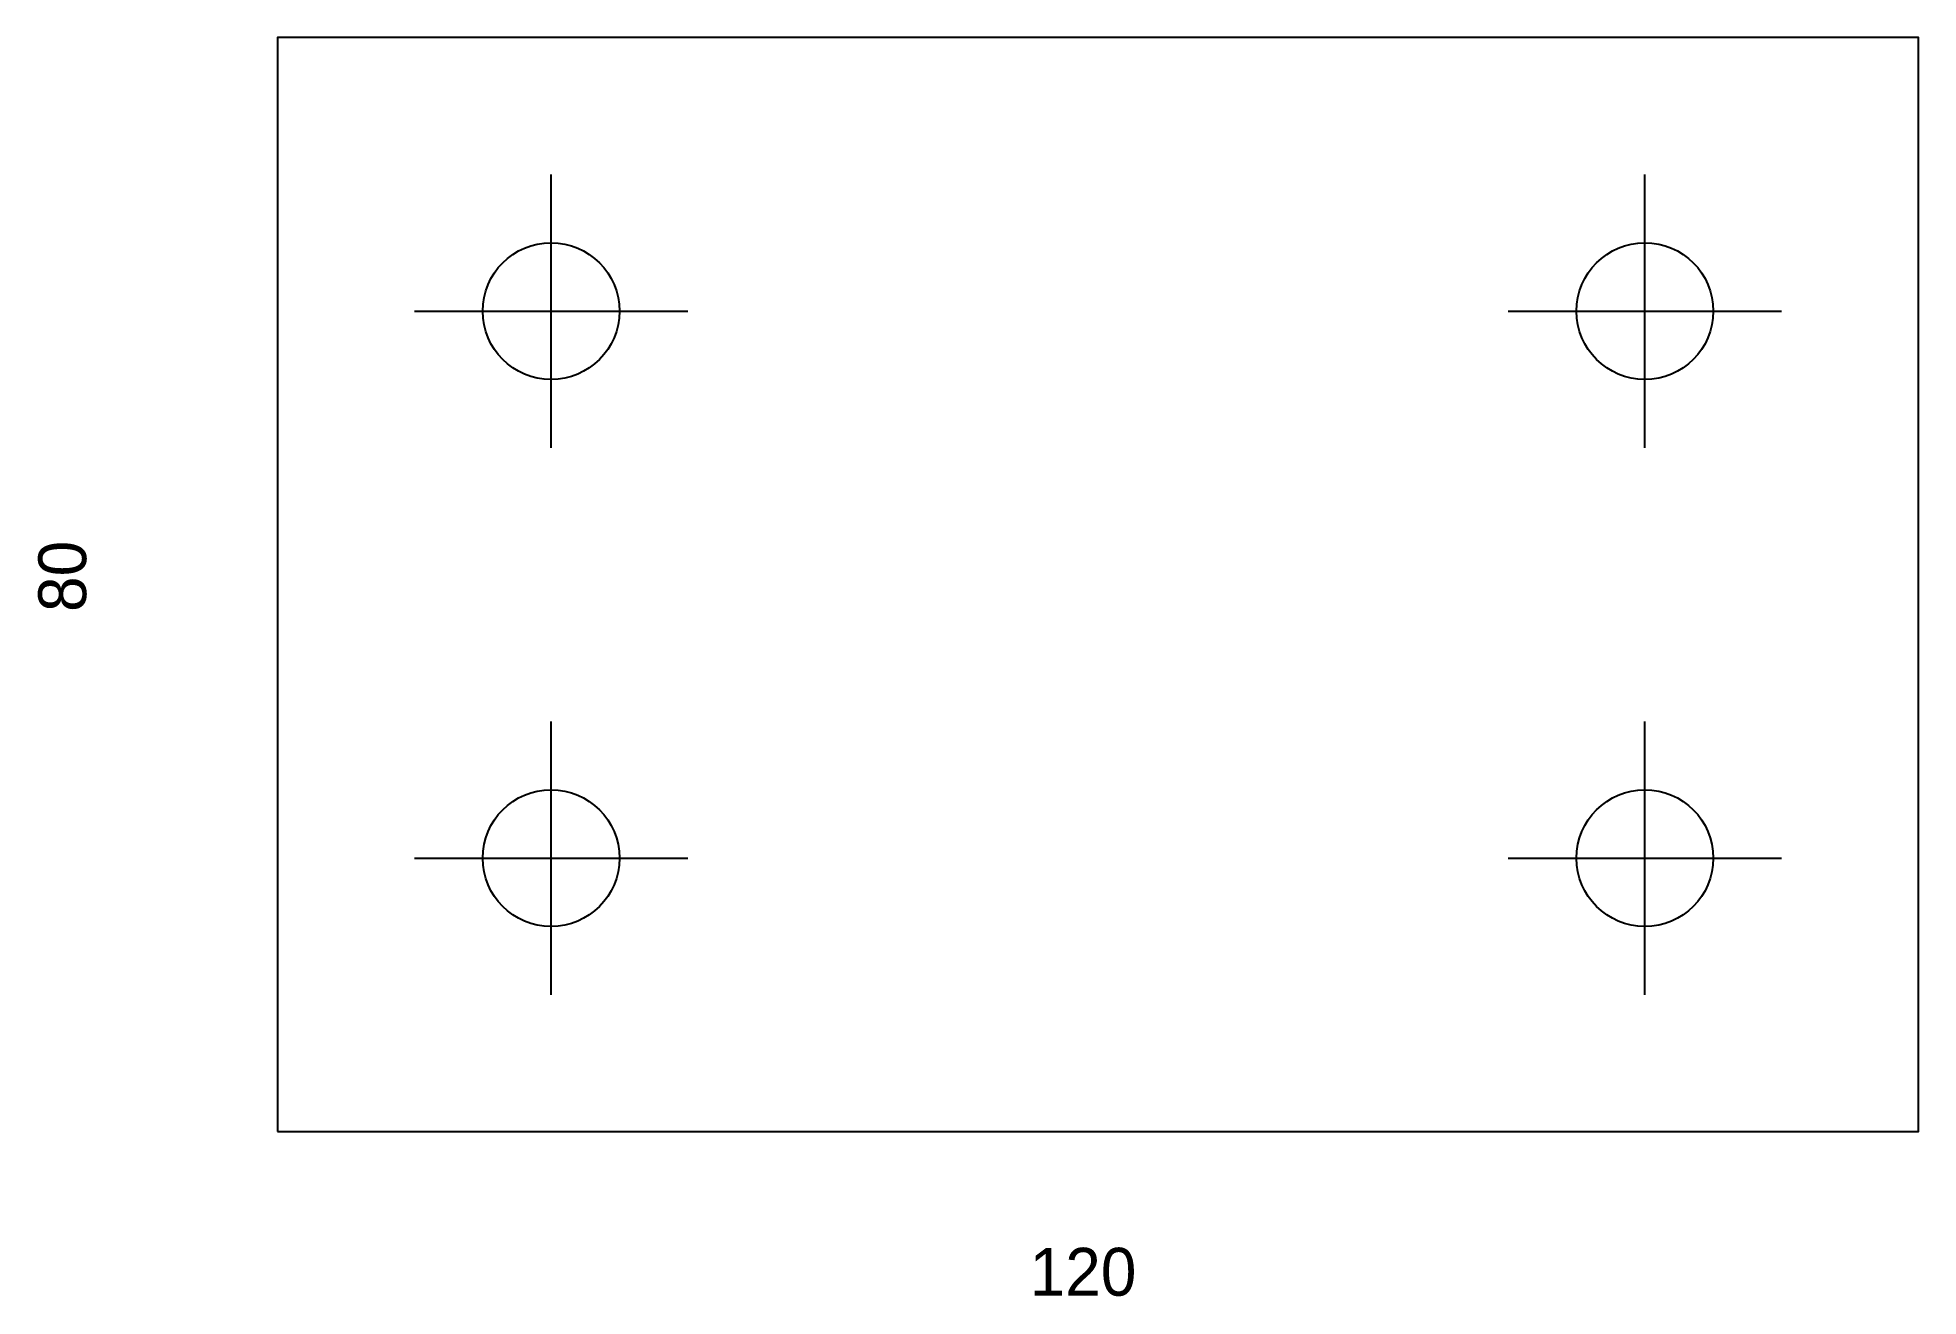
# Model space of a CAD drawing. Header units: millimetres. Extents: x -18 to 120, y -12 to 80.
import ezdxf

# ---------------------------------------------------------------- set-up
doc = ezdxf.new("R2010")
doc.units = ezdxf.units.MM
for name, color, linetype in [('CENTER', 4, 'CONTINUOUS'), ('DIM', 6, 'CONTINUOUS'), ('HOLE', 1, 'CONTINUOUS'), ('OUTLINE', 7, 'CONTINUOUS')]:
    doc.layers.add(name, color=color, linetype=linetype)

msp = doc.modelspace()

# ---------------------------------------------------------------- linework, layer by layer
at = {"layer": 'CENTER'}
for p, q in [((20, 50), (20, 70)), ((100, 50), (100, 70)), ((10, 60), (30, 60)), ((90, 60), (110, 60)), ((20, 10), (20, 30)), ((100, 10), (100, 30)), ((10, 20), (30, 20)), ((90, 20), (110, 20))]:
    msp.add_line(p, q, dxfattribs=at)
at = {"layer": 'HOLE'}
for centre in [(20, 60), (100, 60), (20, 20), (100, 20)]:
    msp.add_circle(centre, 5, dxfattribs=at)
at = {"layer": 'OUTLINE'}
msp.add_lwpolyline([(0, 0), (120, 0), (120, 80), (0, 80)], close=True, dxfattribs=at)

# ---------------------------------------------------------------- texts
at = {"layer": 'DIM'}
msp.add_text('80', height=3.5, rotation=90, dxfattribs=at).set_placement((-14, 38))
msp.add_text('120', height=3.5, dxfattribs=at).set_placement((55, -12))

doc.saveas('drawing.dxf')
